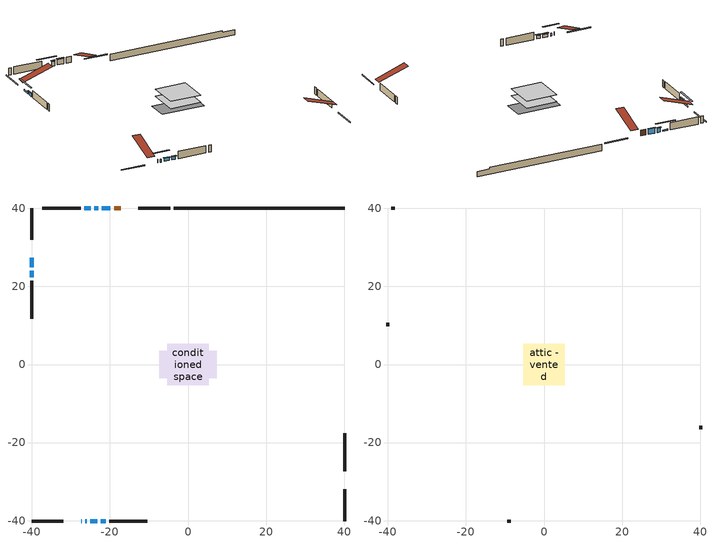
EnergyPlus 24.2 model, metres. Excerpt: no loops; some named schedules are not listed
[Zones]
conditioned space
 floor adiabatic (AdiabaticFloorConstruction): -5.25,-5.25 -5.25,5.25 5.25,5.25 5.25,-5.25 z0.55
 floor foundation (Slab1 construction): -7.37,-3.56 -7.37,3.56 7.37,3.56 7.37,-3.56 z-1.74
 wall outside (RimJoist1 construction): -4.54,40.08 -12.73,40.08 / -40.08,-40.08 -31.89,-40.08 / -40.08,40.08 -40.08,31.89 / 40.08,-40.08 40.08,-31.89 z0.55:0.85
 wall outside (AdiabaticWallConstruction 1): -17.29,40.08 -18.93,40.08 z0.55:2.58
 wall outside (AdiabaticWallConstruction): -27.33,-40.08 -27.24,-40.08 z0.55:1.77; -26.32,-40.08 -25.98,-40.08 z0.55:1.52; -40.08,27.33 -40.08,24.89 / -24.9,40.08 -26.6,40.08 z0.55:1.03; -19.86,40.08 -22.07,40.08 z0.55:2.36; -23,40.08 -23.97,40.08 z0.55:2.07; -25.06,-40.08 -23.25,-40.08 z0.55:1.59; -22.32,-40.08 -21.08,-40.08 z0.55:1.62; -40.08,23.97 -40.08,22.36 z0.55:1.67
 wall outside (Wall1 construction): -27.53,40.08 -37.29,40.08 / -20.15,-40.08 -10.38,-40.08 / -40.08,21.44 -40.08,11.67 / 40.08,-27.33 40.08,-17.57 z0.55:2.99
 wall foundation (FoundationWall1 construction): -3.61,40.08,-1.74 -3.61,40.08,0.55 35.71,40.08,0.55 35.71,40.08,0.02 40.08,40.08,0.02 40.08,40.08,-1.74
 window (WindowConstruction 5): -27.33,-40.08 -27.24,-40.08 z0.55:1.77
 window (WindowConstruction 7): -26.31,-40.08 -25.99,-40.08 z0.55:1.52
 window (WindowConstruction 8): -40.08,27.33 -40.08,24.89 z0.55:1.03
 window (WindowConstruction): -19.86,40.08 -22.07,40.08 z0.55:2.35
 window (WindowConstruction 1): -23,40.08 -23.97,40.08 z0.55:2.07
 window (WindowConstruction 2): -25.06,-40.08 -23.25,-40.08 z0.55:1.59
 window (WindowConstruction 3): -22.32,-40.08 -21.08,-40.08 z0.55:1.62
 window (WindowConstruction 4): -40.08,23.96 -40.08,22.36 z0.55:1.67
 window (WindowConstruction 6): -24.9,40.08 -26.6,40.08 z0.55:1.03
 door (Door): -17.29,40.08 -18.93,40.08 z0.55:2.58
 ceiling adiabatic (AdiabaticFloorConstruction): 5.25,-5.25 5.25,5.25 -5.25,5.25 -5.25,-5.25 z0.55
attic - vented
 floor to conditioned space (Floor1 construction Reversed): -5.25,-5.25 -5.25,5.25 5.25,5.25 5.25,-5.25 z2.99
 wall outside (Wall2 construction): -38.22,40.08 -39.15,40.08 / -9.46,-40.08 -8.53,-40.08 / -40.08,10.74 -40.08,9.81 / 40.08,-16.64 40.08,-15.71 z0.55:2.99
 roof outside (Roof1 construction): -16.36,40.08,2.99 -16.36,29.84,6.4 -13.66,29.84,6.4 -13.66,40.08,2.99; -28.26,-40.08,2.99 -28.26,-29.84,6.4 -30.96,-29.84,6.4 -30.96,-40.08,2.99; -40.08,28.26,2.99 -29.84,28.26,6.4 -29.84,30.96,6.4 -40.08,30.96,2.99; 40.08,-28.26,2.99 29.84,-28.26,6.4 29.84,-30.96,6.4 40.08,-30.96,2.99
shading: -23.35,-40.08 -28.95,-40.08 -28.95,-40.49 -23.35,-40.49 z4.16; -40.08,22.25 -40.08,29.97 -40.49,29.97 -40.49,22.25 z3.67; -22.27,40.08 -19.66,40.08 -19.66,40.49 -22.27,40.49 z2.56; -24.17,40.08 -22.8,40.08 -22.8,40.49 -24.17,40.49 z2.28; -23.05,-40.08 -25.26,-40.08 -25.26,-40.49 -23.05,-40.49 z1.79; -20.88,-40.08 -22.52,-40.08 -22.52,-40.49 -20.88,-40.49 z1.82; -40.08,22.16 -40.08,24.17 -40.49,24.17 -40.49,22.16 z1.87; -29.24,40.08 -22.26,40.08 -22.26,40.49 -29.24,40.49 z3.67
[Building]
Building 1: Terrain=Suburbs
[Site:Location]
Edmonton Intl AP_AB: Latitude {deg}=53.31; Longitude {deg}=-113.58; Time Zone {hr}=-7; Elevation {m}=723; Keep Site Location Information=Yes
[Site:GroundTemperature:Shallow]
-1.56185, -3.61833, -3.78302, -2.80711, 1.11059, 5.01004, 8.39065, 10.5322, 10.7141, 8.97234, 5.67794, 1.89811
[Site:WaterMainsTemperature]
Calculation Method=Schedule; Temperature Schedule=mains temperature schedule
[Material] Roughness=Rough; Thermal Absorptance=0.9
Name | Thickness {m} | Conductivity {W/m-K} | Density {kg/m3} | Specific Heat {J/kg-K} | Solar Absorptance | Visible Absorptance
asphalt or fiberglass shingles | 0.00635 | 0.162714 | 1121.4 | 1465.45 | 0.4 | 0.4
ceiling loosefill ins | 0.169333 | 0.0480833 | 16.02 | 1046.75 | 0.7 | 0.7
ceiling stud and cavity | 0.1397 | 0.0754874 | 65.682 | 1177.47 | 0.7 | 0.7
concrete 4.0 in. | 0.1016 | 1.803125 | 2242.8 | 837.4 | 0.7 | 0.7
concrete 8.0 in. | 0.2032 | 1.803125 | 2242.8 | 837.4 | 0.7 | 0.7
door material | 0.04445 | 0.053851 | 512.64 | 1214.23 | 0.7 | 0.7
exterior vertical ins | 0.0345773 | 0.029427 | 32.04 | 1214.23 | 0.7 | 0.7
floor covering | 0.0127 | 0.0433444 | 54.468 | 1339.84 | 0.6 | 0.6
floor rigid ins; wall rigid ins | 0.512978 | 0.029427 | 32.04 | 1214.23 | 0.7 | 0.7
floor stud and cavity | 0.1397 | 1.75129 | 37.0049 | 1207.88 | 0.7 | 0.7
furniture material conditioned space 1 | 0.1524 | 0.115458 | 640.8 | 1214.23 | 0.6 | 0.6
gypsum board | 0.0127 | 0.160291 | 801 | 837.4 | 0.6 | 0.6
gypsum board 1 | 0.0127 | 0.160291 | 801 | 837.4 | 0.7 | 0.7
osb sheathing 0.5 in. | 0.0127 | 0.115458 | 512.64 | 1214.23 | 0.7 | 0.7
osb sheathing 0.75 in. | 0.01905 | 0.115458 | 512.64 | 1214.23 | 0.7 | 0.7
rim joist stud and cavity | 0.0508 | 0.312044 | 50.32683 | 1063.81 | 0.6 | 0.6
wall stud and cavity | 0.1397 | 0.100049 | 139.0536 | 1170.24 | 0.7 | 0.7
wall stud and cavity 1 | 0.0889 | 6.1454 | 50.32683 | 1063.81 | 0.6 | 0.6
wall stud and cavity 2 | 0.0889 | 0.380278 | 52.3479 | 1209.89 | 0.7 | 0.7
wall stud and cavity 3 | 0.0889 | 0.391764 | 83.0341 | 1211.67 | 0.7 | 0.7
wood siding | 0.0254 | 0.102417 | 544.68 | 1172.36 | 0.4 | 0.4
wood siding 1 | 0.00254 | 0.102417 | 544.68 | 1172.36 | 0.4 | 0.4
wood siding 2; wood siding 3; wood siding 4 | 0.0254 | 0.102417 | 544.68 | 1172.36 | 0.7 | 0.7
[WindowMaterial:SimpleGlazingSystem]
Name | U-Factor {W/m2-K} | Solar Heat Gain Coefficient
WindowMaterial | 3.30573 | 0.65
WindowMaterial 1 | 3.27507 | 0.6
WindowMaterial 2 | 1.79084 | 0.52
WindowMaterial 3 | 1.84535 | 0.5
WindowMaterial 4 | 3.93372 | 0.56
WindowMaterial 5 | 3.273367 | 0.4
WindowMaterial 6 | 3.02467 | 0.48
WindowMaterial 7 | 3.24554 | 0.39
WindowMaterial 8 | 3.03546 | 0.46
[Construction]
AdiabaticFloorConstruction: floor stud and cavity, floor rigid ins, osb sheathing 0.75 in., floor covering
AdiabaticWallConstruction: wood siding 3, wall rigid ins, wall stud and cavity 2, gypsum board
AdiabaticWallConstruction 1: wood siding 4, wall rigid ins, wall stud and cavity 2, gypsum board
Door: door material
Floor1 construction Reversed: gypsum board, ceiling stud and cavity, ceiling loosefill ins
FoundationWall1 construction: concrete 8.0 in., gypsum board 1
furniture construction conditioned space 1: furniture material conditioned space 1
PartitionWallConstruction: gypsum board, wall stud and cavity 3, gypsum board
RimJoist1 construction: wood siding 2, rim joist stud and cavity
Roof1 construction: asphalt or fiberglass shingles
Slab1 construction: concrete 4.0 in.
Wall1 construction: wood siding, osb sheathing 0.5 in., wall stud and cavity, gypsum board
Wall2 construction: wood siding 1, wall stud and cavity 1
WindowConstruction: WindowMaterial
WindowConstruction 1: WindowMaterial 1
WindowConstruction 2: WindowMaterial 2
WindowConstruction 3: WindowMaterial 3
WindowConstruction 4: WindowMaterial 4
WindowConstruction 5: WindowMaterial 5
WindowConstruction 6: WindowMaterial 6
WindowConstruction 7: WindowMaterial 7
WindowConstruction 8: WindowMaterial 8
[Zone] Multiplier=1; Part of Total Floor Area=Yes
Name | Volume {m3}
attic - vented | 61.1284
conditioned space | 532.8
[Space]
Name | Zone | Volume {m3}
attic - vented 1 | attic - vented | 61.1284
conditioned space 1 | conditioned space | 532.8
[ZoneInfiltration:EffectiveLeakageArea]
infil attic - vented 1: Zone or Space=attic - vented 1; Schedule=Always On Discrete; Effective Air Leakage Area {cm2}=3839.65; Stack Coefficient=0.000406769; Wind Coefficient=1.36268e-05
[ZoneMixing]
whole house fan mix: Zone or Space=attic - vented; Schedule=Always On Continuous; Design Flow Rate Calculation Method=Flow/Zone; Design Flow Rate {m3/s}=0; Source Zone or Space=conditioned space
[SurfaceProperty:ExposedFoundationPerimeter]
Slab1: Exposed Perimeter Calculation Method=TotalExposedPerimeter; Total Exposed Perimeter {m}=43.689
[InternalMass] Zone or ZoneList=conditioned space; Space or SpaceList=conditioned space 1
Name | Construction | Surface Area {m2}
furniture mass conditioned space 1 | furniture construction conditioned space 1 | 86.0802
partition wall mass | PartitionWallConstruction | 215.201
[Lights]
interior lighting: Zone or ZoneList or Space or SpaceList=conditioned space 1; Schedule=interior lighting schedule; Design Level Calculation Method=LightingLevel; Lighting Level {W}=343.2; Return Air Fraction=0; Fraction Radiant=0.6; Fraction Visible=0.2; Fraction Replaceable=1
[People]
occupants: Zone or ZoneList or Space or SpaceList=conditioned space 1; Number of People Schedule=occupants schedule; Number of People Calculation Method=People; Number of People=3; Fraction Radiant=0.314171; Sensible Heat Fraction=0.56303; Activity Level Schedule=occupants activity schedule; Carbon Dioxide Generation Rate {m3/s-W}=0; Enable ASHRAE 55 Comfort Warnings=No; Mean Radiant Temperature Calculation Type=EnclosureAveraged
[ElectricEquipment] Zone or ZoneList or Space or SpaceList=conditioned space 1; Design Level Calculation Method=EquipmentLevel
Name | Schedule | Design Level {W} | Fraction Latent | Fraction Radiant | Fraction Lost
clothes dryer | clothes dryer schedule | 140.772 | 0.015 | 0.081 | 0.85
clothes washer | clothes washer schedule | 32.1985 | 0.03 | 0.162 | 0.7
cooking range | cooking range schedule | 215.147 | 0.08 | 0.432 | 0.2
dishwasher | dishwasher schedule | 66.8632 | 0.3 | 0.18 | 0.4
fridge | fridge schedule | 72.9452 | 0 | 0.6 | 0
mech vent bath fan 0 | mech vent bath fan 0 schedule | 50.2 | 0 | 0 | 1
mech vent bath fan 1 | mech vent bath fan 1 schedule | 50.2 | 0 | 0 | 1
mech vent house fan | mech vent house fan schedule | 0 | 0 | 0 | 1
mech vent house fan cfis | mech vent house fan cfis schedule | 0 | 0 | 0 | 0
mech vent range fan 0 | mech vent range fan 0 schedule | 57 | 0 | 0 | 1
misc plug loads | misc plug loads schedule | 494.7 | 0.045 | 0.513 | 0.1
whole house fan | Always On Discrete | 0 | 0 | 0 | 1
[OtherEquipment] Zone or ZoneList or Space or SpaceList=conditioned space 1; Design Level Calculation Method=EquipmentLevel
Name | Fuel Type | Schedule | Design Level {W} | Fraction Latent | Fraction Radiant | Fraction Lost
clothes dryer 1 | Electricity | clothes dryer schedule | 0 | 0.015 | 0.081 | 0.85
cooking range 1 | Electricity | cooking range schedule | 0 | 0.08 | 0.432 | 0.2
general water use latent | None | general water use schedule | 62.594 | 1 | 0 | 0
general water use sensible | None | general water use schedule | -61.6891 | 0 | 0.6 | 0
mech vent house fan latent load | None | Always On Discrete | 0 | 1 | 0 | 0
mech vent house fan sensible load | None | Always On Discrete | 0 | 0 | 0 | 0
water heater energy adjustment1; water heater energy adjustment2 | NaturalGas | Always On Discrete | 0.01 | 0 | 0 | 1
[ZoneInfiltration:DesignFlowRate] Zone or ZoneList or Space or SpaceList=conditioned space 1; Schedule=Always On Discrete; Design Flow Rate Calculation Method=Flow/Zone; Design Flow Rate {m3/s}=0
infil flow; natural vent flow; whole house fan flow
[AvailabilityManager:Scheduled]
furnace airloop Availability Manager: Schedule=Always On Discrete
[Foundation:Kiva]
Foundation Kiva 1: Initial Indoor Air Temperature {C}=18; Wall Height Above Grade {m}=0.549981; Wall Depth Below Slab {m}=0.2032; Custom Block Material Name 1=exterior vertical ins; Custom Block Depth 1 {m}=2.28999; Custom Block X Position 1 {m}=0.2159; Custom Block Z Position 1 {m}=0
[Foundation:Kiva:Settings]
Soil Conductivity {W/m-K}=0.849921; Soil Density {kg/m3}=1842.3; Soil Specific Heat {J/kg-K}=418.7; Ground Solar Absorptivity=0.9; Ground Thermal Absorptivity=0.9; Ground Surface Roughness {m}=0.03; Far-Field Width {m}=40; Deep-Ground Boundary Condition=ZeroFlux; Deep-Ground Depth {m}=40; Minimum Cell Dimension {m}=0.2; Maximum Cell Growth Coefficient=3; Simulation Timestep=Timestep
[Exterior:Lights]
exterior lighting: Schedule=exterior lighting schedule; Design Level {W}=75.6
[EnergyManagementSystem:GlobalVariable]
furnace_airloop_Fan_RTF
infil_program_Qfan
infil_program_Qinf
natural_vent_program_Qnv
natural_vent_program_Qwhf
[EnergyManagementSystem:Sensor]
Name | Output:Variable or Output:Meter Index Key | Output:Variable or Output:Meter
airflow_gain | infil flow | Infiltration Sensible Heat Gain Energy
airflow_gain_1 | natural vent flow | Infiltration Sensible Heat Gain Energy
airflow_gain_2 | whole house fan flow | Infiltration Sensible Heat Gain Energy
airflow_loss | infil flow | Infiltration Sensible Heat Loss Energy
airflow_loss_1 | natural vent flow | Infiltration Sensible Heat Loss Energy
airflow_loss_2 | whole house fan flow | Infiltration Sensible Heat Loss Energy
clg_load_cond |  | Cooling:EnergyTransfer:Zone:CONDITIONED SPACE
clg_sp_s; clg_sp_s_1 | cooling setpoint | Schedule Value
clothes_dryer_exhaust_0_sch_s | clothes dryer exhaust 0 schedule | Schedule Value
cool_season | cooling season schedule | Schedule Value
htg_load_cond |  | Heating:EnergyTransfer:Zone:CONDITIONED SPACE
htg_sp_s; htg_sp_s_1 | heating setpoint | Schedule Value
ig_ee_conv | clothes dryer | Electric Equipment Convective Heating Energy
ig_ee_conv_2 | cooking range | Electric Equipment Convective Heating Energy
ig_ee_conv_4 | fridge | Electric Equipment Convective Heating Energy
ig_ee_conv_5 | misc plug loads | Electric Equipment Convective Heating Energy
ig_ee_conv_6 | whole house fan | Electric Equipment Convective Heating Energy
ig_ee_rad | clothes dryer | Electric Equipment Radiant Heating Energy
ig_ee_rad_2 | cooking range | Electric Equipment Radiant Heating Energy
ig_ee_rad_4 | fridge | Electric Equipment Radiant Heating Energy
ig_ee_rad_5 | misc plug loads | Electric Equipment Radiant Heating Energy
ig_ee_rad_6 | whole house fan | Electric Equipment Radiant Heating Energy
ig_lgt_conv | interior lighting | Lights Convective Heating Energy
ig_lgt_rad | interior lighting | Lights Radiant Heating Energy
ig_lgt_vis | interior lighting | Lights Visible Radiation Heating Energy
ig_oe_conv | clothes dryer 1 | Other Equipment Convective Heating Energy
ig_oe_conv_1 | cooking range 1 | Other Equipment Convective Heating Energy
ig_oe_conv_2 | general water use latent | Other Equipment Convective Heating Energy
ig_oe_conv_3 | general water use sensible | Other Equipment Convective Heating Energy
ig_oe_conv_4 | water heater energy adjustment1 | Other Equipment Convective Heating Energy
ig_oe_conv_5 | water heater energy adjustment2 | Other Equipment Convective Heating Energy
ig_oe_rad | clothes dryer 1 | Other Equipment Radiant Heating Energy
ig_oe_rad_1 | cooking range 1 | Other Equipment Radiant Heating Energy
ig_oe_rad_2 | general water use latent | Other Equipment Radiant Heating Energy
ig_oe_rad_3 | general water use sensible | Other Equipment Radiant Heating Energy
ig_oe_rad_4 | water heater energy adjustment1 | Other Equipment Radiant Heating Energy
ig_oe_rad_5 | water heater energy adjustment2 | Other Equipment Radiant Heating Energy
ig_ppl_conv | occupants | People Convective Heating Energy
ig_ppl_rad | occupants | People Radiant Heating Energy
im_conv | furniture mass conditioned space 1 | Surface Inside Face Convection Heat Gain Energy
im_conv_1 | partition wall mass | Surface Inside Face Convection Heat Gain Energy
im_ig | furniture mass conditioned space 1 | Surface Inside Face Internal Gains Radiation Heat Gain Energy
im_ig_1 | partition wall mass | Surface Inside Face Internal Gains Radiation Heat Gain Energy
im_lgt | furniture mass conditioned space 1 | Surface Inside Face Lights Radiation Heat Gain Energy
im_lgt_1 | partition wall mass | Surface Inside Face Lights Radiation Heat Gain Energy
im_sol | furniture mass conditioned space 1 | Surface Inside Face Solar Radiation Heat Gain Energy
im_sol_1 | partition wall mass | Surface Inside Face Solar Radiation Heat Gain Energy
im_surf | furniture mass conditioned space 1 | Surface Inside Face Net Surface Thermal Radiation Heat Gain Energy
im_surf_1 | partition wall mass | Surface Inside Face Net Surface Thermal Radiation Heat Gain Energy
mech_vent_bath_fan_0_sch_s | mech vent bath fan 0 schedule | Schedule Value
mech_vent_bath_fan_1_sch_s | mech vent bath fan 1 schedule | Schedule Value
mech_vent_range_fan_0_sch_s | mech vent range fan 0 schedule | Schedule Value
mv_conv | mech vent bath fan 0 | Electric Equipment Convective Heating Energy
mv_conv_1 | mech vent bath fan 1 | Electric Equipment Convective Heating Energy
mv_conv_2 | mech vent house fan | Electric Equipment Convective Heating Energy
mv_conv_3 | mech vent house fan cfis | Electric Equipment Convective Heating Energy
mv_conv_4 | mech vent range fan 0 | Electric Equipment Convective Heating Energy
mv_conv_5 | mech vent house fan latent load | Other Equipment Convective Heating Energy
mv_conv_6 | mech vent house fan sensible load | Other Equipment Convective Heating Energy
mv_rad | mech vent bath fan 0 | Electric Equipment Radiant Heating Energy
mv_rad_1 | mech vent bath fan 1 | Electric Equipment Radiant Heating Energy
mv_rad_2 | mech vent house fan | Electric Equipment Radiant Heating Energy
mv_rad_3 | mech vent house fan cfis | Electric Equipment Radiant Heating Energy
mv_rad_4 | mech vent range fan 0 | Electric Equipment Radiant Heating Energy
mv_rad_5 | mech vent house fan latent load | Other Equipment Radiant Heating Energy
mv_rad_6 | mech vent house fan sensible load | Other Equipment Radiant Heating Energy
natural_vent_s | natural vent schedule | Schedule Value
out_pb_s |  | Site Outdoor Air Barometric Pressure
out_wt_s |  | Site Outdoor Air Humidity Ratio
site_vw_s |  | Site Wind Speed
ss_back_out | Window1 | Surface Window Shortwave from Zone Back Out Window Heat Transfer Rate
ss_back_out_1 | Window10 | Surface Window Shortwave from Zone Back Out Window Heat Transfer Rate
ss_back_out_2 | Window11 | Surface Window Shortwave from Zone Back Out Window Heat Transfer Rate
ss_back_out_3 | Window2 | Surface Window Shortwave from Zone Back Out Window Heat Transfer Rate
ss_back_out_4 | Window5 | Surface Window Shortwave from Zone Back Out Window Heat Transfer Rate
ss_back_out_5 | Window6 | Surface Window Shortwave from Zone Back Out Window Heat Transfer Rate
ss_back_out_6 | Window7 | Surface Window Shortwave from Zone Back Out Window Heat Transfer Rate
ss_back_out_7 | Window8 | Surface Window Shortwave from Zone Back Out Window Heat Transfer Rate
ss_back_out_8 | Window9 | Surface Window Shortwave from Zone Back Out Window Heat Transfer Rate
ss_conv | Door1 | Surface Inside Face Convection Heat Gain Energy
ss_conv_1 | Window1 | Surface Inside Face Convection Heat Gain Energy
ss_conv_2 | Window10 | Surface Inside Face Convection Heat Gain Energy
ss_conv_3 | Window11 | Surface Inside Face Convection Heat Gain Energy
ss_conv_4 | Window2 | Surface Inside Face Convection Heat Gain Energy
ss_conv_5 | Window5 | Surface Inside Face Convection Heat Gain Energy
ss_conv_6 | Window6 | Surface Inside Face Convection Heat Gain Energy
ss_conv_7 | Window7 | Surface Inside Face Convection Heat Gain Energy
ss_conv_8 | Window8 | Surface Inside Face Convection Heat Gain Energy
ss_conv_9 | Window9 | Surface Inside Face Convection Heat Gain Energy
ss_ig | Door1 | Surface Inside Face Internal Gains Radiation Heat Gain Energy
ss_ig_1 | Window1 | Surface Inside Face Internal Gains Radiation Heat Gain Energy
ss_ig_2 | Window10 | Surface Inside Face Internal Gains Radiation Heat Gain Energy
ss_ig_3 | Window11 | Surface Inside Face Internal Gains Radiation Heat Gain Energy
ss_ig_4 | Window2 | Surface Inside Face Internal Gains Radiation Heat Gain Energy
ss_ig_5 | Window5 | Surface Inside Face Internal Gains Radiation Heat Gain Energy
ss_ig_6 | Window6 | Surface Inside Face Internal Gains Radiation Heat Gain Energy
ss_ig_7 | Window7 | Surface Inside Face Internal Gains Radiation Heat Gain Energy
ss_ig_8 | Window8 | Surface Inside Face Internal Gains Radiation Heat Gain Energy
ss_ig_9 | Window9 | Surface Inside Face Internal Gains Radiation Heat Gain Energy
ss_lgt | Door1 | Surface Inside Face Lights Radiation Heat Gain Energy
ss_sol | Door1 | Surface Inside Face Solar Radiation Heat Gain Energy
ss_surf | Door1 | Surface Inside Face Net Surface Thermal Radiation Heat Gain Energy
ss_surf_1 | Window1 | Surface Inside Face Net Surface Thermal Radiation Heat Gain Energy
ss_surf_2 | Window10 | Surface Inside Face Net Surface Thermal Radiation Heat Gain Energy
ss_surf_3 | Window11 | Surface Inside Face Net Surface Thermal Radiation Heat Gain Energy
ss_surf_4 | Window2 | Surface Inside Face Net Surface Thermal Radiation Heat Gain Energy
ss_surf_5 | Window5 | Surface Inside Face Net Surface Thermal Radiation Heat Gain Energy
ss_surf_6 | Window6 | Surface Inside Face Net Surface Thermal Radiation Heat Gain Energy
ss_surf_7 | Window7 | Surface Inside Face Net Surface Thermal Radiation Heat Gain Energy
ss_surf_8 | Window8 | Surface Inside Face Net Surface Thermal Radiation Heat Gain Energy
ss_surf_9 | Window9 | Surface Inside Face Net Surface Thermal Radiation Heat Gain Energy
ss_trans_in | Window1 | Surface Window Transmitted Solar Radiation Rate
ss_trans_in_1 | Window10 | Surface Window Transmitted Solar Radiation Rate
ss_trans_in_2 | Window11 | Surface Window Transmitted Solar Radiation Rate
ss_trans_in_3 | Window2 | Surface Window Transmitted Solar Radiation Rate
ss_trans_in_4 | Window5 | Surface Window Transmitted Solar Radiation Rate
ss_trans_in_5 | Window6 | Surface Window Transmitted Solar Radiation Rate
ss_trans_in_6 | Window7 | Surface Window Transmitted Solar Radiation Rate
ss_trans_in_7 | Window8 | Surface Window Transmitted Solar Radiation Rate
ss_trans_in_8 | Window9 | Surface Window Transmitted Solar Radiation Rate
ss_trans_out | Window1 | Surface Inside Face Initial Transmitted Diffuse Transmitted Out Window Solar Radiation Rate
ss_trans_out_1 | Window10 | Surface Inside Face Initial Transmitted Diffuse Transmitted Out Window Solar Radiation Rate
ss_trans_out_2 | Window11 | Surface Inside Face Initial Transmitted Diffuse Transmitted Out Window Solar Radiation Rate
ss_trans_out_3 | Window2 | Surface Inside Face Initial Transmitted Diffuse Transmitted Out Window Solar Radiation Rate
ss_trans_out_4 | Window5 | Surface Inside Face Initial Transmitted Diffuse Transmitted Out Window Solar Radiation Rate
ss_trans_out_5 | Window6 | Surface Inside Face Initial Transmitted Diffuse Transmitted Out Window Solar Radiation Rate
ss_trans_out_6 | Window7 | Surface Inside Face Initial Transmitted Diffuse Transmitted Out Window Solar Radiation Rate
ss_trans_out_7 | Window8 | Surface Inside Face Initial Transmitted Diffuse Transmitted Out Window Solar Radiation Rate
ss_trans_out_8 | Window9 | Surface Inside Face Initial Transmitted Diffuse Transmitted Out Window Solar Radiation Rate
s_conv | Floor1 | Surface Inside Face Convection Heat Gain Energy
s_conv_1 | FoundationWall1 | Surface Inside Face Convection Heat Gain Energy
s_conv_10 | Wall1:180 | Surface Inside Face Convection Heat Gain Energy
s_conv_11 | Wall1:270 | Surface Inside Face Convection Heat Gain Energy
s_conv_12 | Wall1:90 | Surface Inside Face Convection Heat Gain Energy
s_conv_2 | inferred conditioned ceiling | Surface Inside Face Convection Heat Gain Energy
s_conv_3 | inferred conditioned floor | Surface Inside Face Convection Heat Gain Energy
s_conv_4 | RimJoist1:0 | Surface Inside Face Convection Heat Gain Energy
s_conv_5 | RimJoist1:180 | Surface Inside Face Convection Heat Gain Energy
s_conv_6 | RimJoist1:270 | Surface Inside Face Convection Heat Gain Energy
s_conv_7 | RimJoist1:90 | Surface Inside Face Convection Heat Gain Energy
s_conv_8 | Slab1 | Surface Inside Face Convection Heat Gain Energy
s_conv_9 | Wall1:0 | Surface Inside Face Convection Heat Gain Energy
s_ig | Floor1 | Surface Inside Face Internal Gains Radiation Heat Gain Energy
s_ig_1 | FoundationWall1 | Surface Inside Face Internal Gains Radiation Heat Gain Energy
s_ig_10 | Wall1:180 | Surface Inside Face Internal Gains Radiation Heat Gain Energy
s_ig_11 | Wall1:270 | Surface Inside Face Internal Gains Radiation Heat Gain Energy
s_ig_12 | Wall1:90 | Surface Inside Face Internal Gains Radiation Heat Gain Energy
s_ig_2 | inferred conditioned ceiling | Surface Inside Face Internal Gains Radiation Heat Gain Energy
s_ig_3 | inferred conditioned floor | Surface Inside Face Internal Gains Radiation Heat Gain Energy
s_ig_4 | RimJoist1:0 | Surface Inside Face Internal Gains Radiation Heat Gain Energy
s_ig_5 | RimJoist1:180 | Surface Inside Face Internal Gains Radiation Heat Gain Energy
s_ig_6 | RimJoist1:270 | Surface Inside Face Internal Gains Radiation Heat Gain Energy
s_ig_7 | RimJoist1:90 | Surface Inside Face Internal Gains Radiation Heat Gain Energy
s_ig_8 | Slab1 | Surface Inside Face Internal Gains Radiation Heat Gain Energy
s_ig_9 | Wall1:0 | Surface Inside Face Internal Gains Radiation Heat Gain Energy
s_lgt | Floor1 | Surface Inside Face Lights Radiation Heat Gain Energy
s_lgt_1 | FoundationWall1 | Surface Inside Face Lights Radiation Heat Gain Energy
s_lgt_10 | Wall1:180 | Surface Inside Face Lights Radiation Heat Gain Energy
s_lgt_11 | Wall1:270 | Surface Inside Face Lights Radiation Heat Gain Energy
s_lgt_12 | Wall1:90 | Surface Inside Face Lights Radiation Heat Gain Energy
s_lgt_2 | inferred conditioned ceiling | Surface Inside Face Lights Radiation Heat Gain Energy
s_lgt_3 | inferred conditioned floor | Surface Inside Face Lights Radiation Heat Gain Energy
s_lgt_4 | RimJoist1:0 | Surface Inside Face Lights Radiation Heat Gain Energy
s_lgt_5 | RimJoist1:180 | Surface Inside Face Lights Radiation Heat Gain Energy
s_lgt_6 | RimJoist1:270 | Surface Inside Face Lights Radiation Heat Gain Energy
s_lgt_7 | RimJoist1:90 | Surface Inside Face Lights Radiation Heat Gain Energy
s_lgt_8 | Slab1 | Surface Inside Face Lights Radiation Heat Gain Energy
s_lgt_9 | Wall1:0 | Surface Inside Face Lights Radiation Heat Gain Energy
s_sol | Floor1 | Surface Inside Face Solar Radiation Heat Gain Energy
